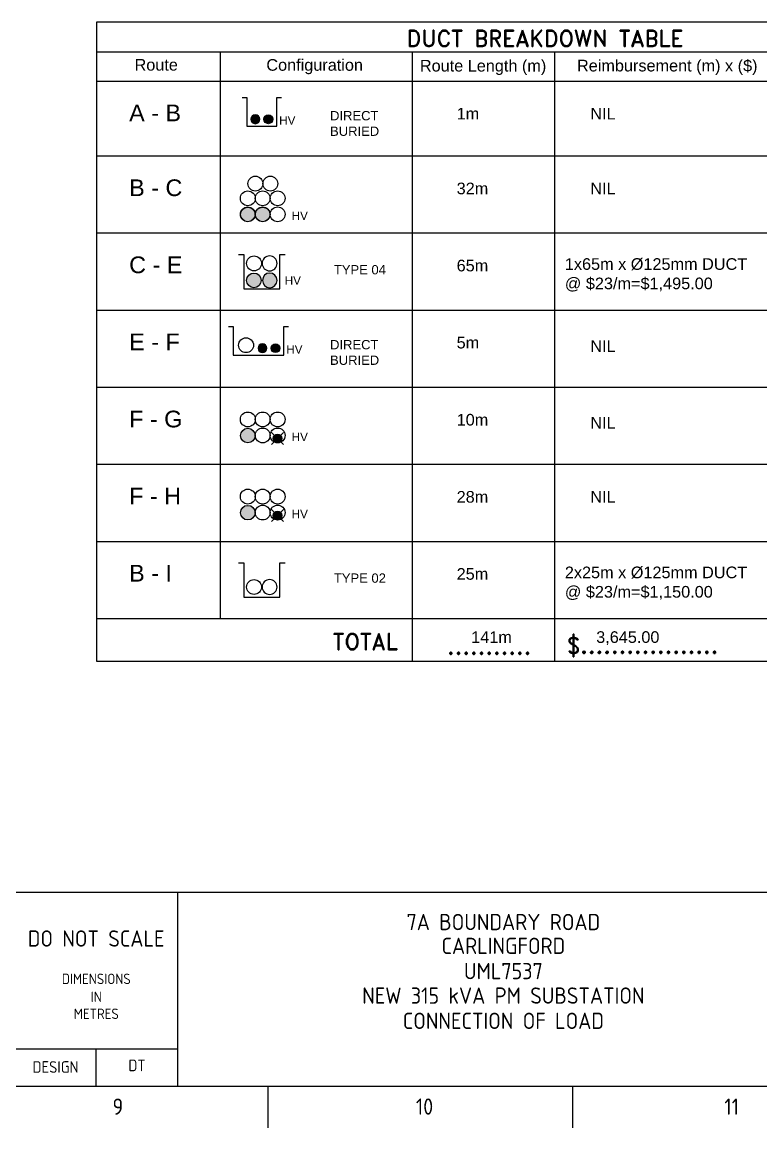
# Paper-space layout 'EE-2' of a CAD drawing. Header units: metres, sheet in millimetres. Extents: x 21 to 854, y -3 to 583.
# Drawn here: x 580.9 to 739.7, y -3 to 234.6 of the extents above; entities that cross this region are included whole.
import ezdxf
from ezdxf.enums import TextEntityAlignment as Align

# ---------------------------------------------------------------- set-up
doc = ezdxf.new("R2010")
doc.units = ezdxf.units.M
doc.layers.get('0').update_dxf_attribs({"color": 6})
for name, color, linetype in [('Duct_SP_EXT', 7, 'Continuous'), ('Duct_SP_NEW', 2, 'Continuous'), ('NOTE 1TO2000_new', 7, 'Continuous'), ('Notes', 7, 'Continuous'), ('SupportsUG_SP_EXT', 7, 'Continuous')]:
    doc.layers.add(name, color=color, linetype=linetype)
doc.styles.add('Elec', font='romand__.ttf')
doc.styles.add('iecISOCP', font='isocp.shx')
doc.styles.get("Standard").update_dxf_attribs({"font": 'arial.ttf'})

# ---------------------------------------------------------------- blocks, each defined once
blk = doc.blocks.new('A1_FRAME_TITLE')
at = {"layer": 'Notes', "color": 3}
for p, q in [((614.37, 5.97), (614.37, 47.62)), ((579.37, 13.97), (614.37, 13.97))]:
    blk.add_line(p, q, dxfattribs=at)
at = {"layer": 'Notes', "color": 7}
blk.add_line((596.87, 5.97), (596.87, 13.97), dxfattribs=at)
at = {"layer": 'Notes', "linetype": 'Continuous'}
for p, q in [((633.72, 5.97), (633.72, -3.03)), ((699.23, 5.97), (699.23, -3.03))]:
    blk.add_line(p, q, dxfattribs=at)
at = {"layer": 'Notes', "color": 3, "linetype": 'Continuous', "flags": 128}
for points in [[(123.8, 47.62), (844.88, 47.62)], [(29.52, 5.97), (844.88, 5.97)]]:
    blk.add_lwpolyline(points, dxfattribs=at)
blk.add_attdef('DRAFT_NUM', (50.42, 23.29), '', height=2.5, rotation=90)
at = {"layer": 'Notes', "color": 7, "style": 'iecISOCP'}
for s, height, p in [('DIMENSIONS', 2.24, (596.87, 27.88)), ('IN', 2.24, (596.87, 24.04)), ('METRES', 2.24, (596.87, 20.38)), ('DESIGN', 2.5, (588.12, 8.81))]:
    blk.add_text(s, height=height, dxfattribs=at).set_placement(p, align=Align.CENTER)
for s, p in [('9', (600.35, -0.22)), ('10', (665.57, -0.2)), ('11', (731.88, -0.22))]:
    blk.add_text(s, height=3.5, dxfattribs=at).set_placement(p)
at = {"layer": 'Notes', "insert": (596.84, 37.67), "char_height": 3.5, "width": 29.1, "attachment_point": 5, "style": 'iecISOCP'}
blk.add_mtext('DO NOT SCALE', dxfattribs=at)
at = {"layer": 'Notes', "color": 7, "style": 'iecISOCP', "flags": 8}
blk.add_attdef('VERSION_NO', text='', height=2.5, rotation=90, dxfattribs=at).set_placement((302.04, 43.81), align=Align.MIDDLE_CENTER)
at = {"layer": 'Notes', "color": 7, "style": 'iecISOCP'}
for tag, p in [('CAP_NO', (513.19, 43.46)), ('IE_NUM', (513.05, 37.81)), ('REF_No_1', (335.24, 32.31)), ('REF_1', (362.52, 32.31)), ('GEN_WO', (441.71, 31.76)), ('HV_SWITCH', (513.46, 32.16)), ('REF_No_2', (335.24, 26.31)), ('REF_2', (362.52, 26.31)), ('OH_WO', (441.71, 25.81)), ('UBD_REF', (513.05, 25.83)), ('REF_No_3', (335.24, 20.31)), ('REF_3', (362.52, 20.31)), ('UG_WO', (441.71, 20.05)), ('GIS_MAP_No', (513.05, 20.04)), ('REF_No_4', (335.24, 14.31)), ('REF_4', (362.52, 14.31)), ('HV_OP_DIAG', (513.33, 14.2)), ('SUB_WO', (441.71, 13.81)), ('LGA', (512.95, 7.78))]:
    blk.add_attdef(tag, p, '', height=2.5, dxfattribs=at)
at = {"layer": 'Notes', "style": 'iecISOCP'}
for tag, p in [('T1', (684.37, 39.47)), ('T2', (684.37, 34.35)), ('T3', (684.37, 28.92)), ('T4', (684.37, 23.66)), ('T5', (684.37, 18.23)), ('T6', (684.37, 12.97))]:
    blk.add_attdef(tag, text='', height=3.5, dxfattribs=at).set_placement(p, align=Align.CENTER)
at = {"layer": 'Notes', "color": 7, "style": 'iecISOCP'}
for tag, p in [('scale', (567.76, 33.27)), ('DRAWN', (567.76, 24.93)), ('DATE', (567.76, 16.88)), ('CHD', (567.76, 8.37)), ('DESIGN', (605.62, 9.15))]:
    blk.add_attdef(tag, text='', height=2.5, dxfattribs=at).set_placement(p, align=Align.CENTER)
at = {"layer": 'Notes', "color": 4, "style": 'iecISOCP'}
blk.add_attdef('NUM', text='', height=7, dxfattribs=at).set_placement((812.88, 20.12), align=Align.MIDDLE_CENTER)
at = {"layer": 'Notes', "color": 1, "style": 'iecISOCP'}
blk.add_attdef('REV', text='', height=5, dxfattribs=at).set_placement((840.57, 17.1), align=Align.CENTER)
at = {"layer": 'Notes', "color": 7, "style": 'iecISOCP'}
for tag, p in [('NS', (811.23, 8.12)), ('SHTS', (825.93, 8.12))]:
    blk.add_attdef(tag, text='', height=2.5, dxfattribs=at).set_placement(p, align=Align.MIDDLE)
at = {"layer": 'Notes', "style": 'iecISOCP'}
blk.add_attdef('ExportID', (29.6, 2.39), '', height=2.5, dxfattribs=at)
at = {"layer": 'Notes', "style": 'iecISOCP', "flags": 1}
for tag, p in [('ProjectType', (17.54, -26.8)), ('ProjectNumber', (26.92, -26.82)), ('DrawingNumber', (38.88, -26.8)), ('ProjectDescription', (50.93, -26.83)), ('ExportDate', (63.65, -26.79)), ('ExportUserName', (72.52, -26.8)), ('DesignerCompanyName', (84.85, -26.79)), ('ExportAreaOfInterest', (100.46, -26.81)), ('GIS_SUCCESS', (115.36, -26.78)), ('CAD_SUCCESS', (125.15, -26.78)), ('DEPOTCODE', (135.47, -26.88)), ('ExportCategories', (143.45, -26.8)), ('Comments', (157.75, -26.88))]:
    blk.add_attdef(tag, p, '', height=1, dxfattribs=at)
blk = doc.blocks.new('CABLE_LARGE_EXT')
h = blk.add_hatch(color=256)
edge = h.paths.add_edge_path()
edge.add_arc((0, 0.55), 0.55, 0, 360)
blk.add_circle((0, 0.55), 0.55)
at = {"flags": 1}
blk.add_attdef('Z', (0, 0), '', height=0.2, dxfattribs=at)
at = {"flags": 9}
for tag, p in [('COND_CODE', (0, 0)), ('XSECT_SIZE', (0, -0.6)), ('STATE', (0, -0.4)), ('FB_REFERENCE', (0, -0.2)), ('NOTES', (0, -0.8))]:
    blk.add_attdef(tag, text='', height=0.2, dxfattribs=at).set_placement(p, align=Align.MIDDLE_LEFT)
blk = doc.blocks.new('DUCT_NEW')
blk.add_circle((0, 0.8), 0.8)
at = {"flags": 1}
blk.add_attdef('Z', (0, 0), '', height=0.2, dxfattribs=at)
at = {"flags": 9}
for tag, p in [('DUCT_CODE', (0, 0)), ('XSECT_TYPE', (0, -0.2)), ('STATE', (0, -0.6)), ('OWNED_BY', (0, -1.02)), ('OPERATED_BY', (0, -1.23)), ('FB_REFERENCE', (0, -0.4)), ('NOTES', (0, -0.8)), ('MAINTAINED_BY', (0, -1.42))]:
    blk.add_attdef(tag, text='', height=0.2, dxfattribs=at).set_placement(p, align=Align.MIDDLE_LEFT)
blk = doc.blocks.new('DUCT_50_NEW')
blk.add_circle((0, 0.4), 0.4)
at = {"flags": 1}
blk.add_attdef('Z', (0, 0), '', height=0.2, dxfattribs=at)
at = {"flags": 9}
for tag, p in [('DUCT_CODE', (0, 0)), ('XSECT_TYPE', (0, -0.2)), ('STATE', (0, -0.6)), ('OWNED_BY', (0, -1.01)), ('FB_REFERENCE', (0, -0.4)), ('NOTES', (0, -0.8)), ('OPERATED_BY', (0, -1.21)), ('MAINTAINED_BY', (0, -1.42))]:
    blk.add_attdef(tag, text='', height=0.2, dxfattribs=at).set_placement(p, align=Align.MIDDLE_LEFT)

psp = doc.layouts.new('EE-2')

# ---------------------------------------------------------------- linework, layer by layer
at = {"layer": 'Duct_SP_EXT'}
for p, q in [((637.12435, 146.4165), (634.55549, 143.84764)), ((634.55549, 146.4165), (637.12435, 143.84764)), ((637.12435, 129.84715), (634.55549, 127.27829)), ((634.55549, 129.84715), (637.12435, 127.27829))]:
    psp.add_line(p, q, dxfattribs=at)
at = {"layer": 'Duct_SP_NEW', "flags": 128}
for points in [[(628.2541, 218.39923), (629.2541, 218.39923), (629.2541, 212.24799), (635.6541, 212.24799), (635.6541, 218.39923), (636.6541, 218.39923)], [(627.4141, 184.67943), (628.6141, 184.67943), (628.6141, 177.29794), (636.2941, 177.29794), (636.2941, 184.67943), (637.4941, 184.67943)], [(625.32143, 169.18338), (626.32143, 169.18338), (626.32143, 163.03213), (637.17649, 163.03213), (637.17649, 169.18338), (638.17649, 169.18338)], [(627.4141, 118.40203), (628.6141, 118.40203), (628.6141, 111.02054), (636.2941, 111.02054), (636.2941, 118.40203), (637.4941, 118.40203)]]:
    psp.add_lwpolyline(points, dxfattribs=at)
at = {"layer": 'Notes'}
for p, q in [((596.90253, 234.63064), (596.90253, 97.25197)), ((818.93021, 234.63064), (596.90253, 234.63064)), ((623.49871, 228.27051), (623.49871, 106.46731)), ((664.76558, 228.27051), (664.76558, 97.25197)), ((695.36691, 228.27051), (695.36691, 97.25197)), ((596.90253, 205.88342), (818.93021, 205.88342)), ((596.90253, 189.31407), (818.93021, 189.31407)), ((596.90253, 172.74472), (818.93021, 172.74472)), ((596.90253, 156.17536), (818.93021, 156.17536)), ((596.90253, 139.60601), (818.93021, 139.60601)), ((596.90253, 123.03666), (818.93021, 123.03666)), ((596.90253, 106.46731), (818.93021, 106.46731)), ((596.90253, 97.25197), (818.93021, 97.25197))]:
    psp.add_line(p, q, dxfattribs=at)
for points in [[(596.90253, 228.27051), (818.93021, 228.27051)], [(596.90253, 221.96057), (818.93021, 221.96057)]]:
    psp.add_lwpolyline(points, dxfattribs=at)

# ---------------------------------------------------------------- block references
at = {"layer": 'Duct_SP_EXT'}
for name, p, xscale, yscale, zscale in [('DUCT_NEW', (631.07731, 198.32236), 2, 2, 2), ('DUCT_NEW', (634.27451, 198.32236), 2, 2, 2), ('DUCT_NEW', (629.44552, 195.15835), 2, 2, 2), ('DUCT_NEW', (632.64272, 195.15835), 2, 2, 2), ('DUCT_NEW', (635.83992, 195.15835), 2, 2, 2), ('DUCT_NEW', (629.44552, 191.72257), 2, 2, 2), ('DUCT_NEW', (632.64272, 191.72257), 2, 2, 2), ('DUCT_NEW', (635.83992, 191.72257), 2, 2, 2), ('CABLE_LARGE_EXT', (629.44552, 191.72257), 2.85, 2.85, 2.85), ('CABLE_LARGE_EXT', (632.64272, 191.72257), 2.85, 2.85, 2.85), ('DUCT_NEW', (629.06205, 163.58879), 2, 2, 2), ('DUCT_NEW', (629.44552, 147.62908), 2, 2, 2), ('DUCT_NEW', (632.64272, 147.62908), 2, 2, 2), ('DUCT_NEW', (635.83992, 147.62908), 2, 2, 2), ('DUCT_NEW', (632.64272, 144.1933), 2, 2, 2), ('DUCT_NEW', (635.83992, 144.1933), 2, 2, 2), ('CABLE_LARGE_EXT', (629.44552, 144.19331), 2.85, 2.85, 2.85), ('CABLE_LARGE_EXT', (635.83992, 144.19158), 1.71, 1.71, 1.71), ('DUCT_50_NEW', (635.83992, 144.1933), 2.346917274417533, 2.346917274417533, 2.346917274417533), ('DUCT_NEW', (629.44552, 131.05973), 2, 2, 2), ('DUCT_NEW', (632.64272, 131.05973), 2, 2, 2), ('DUCT_NEW', (635.83992, 131.05973), 2, 2, 2), ('CABLE_LARGE_EXT', (629.44552, 127.62395), 2.85, 2.85, 2.85), ('DUCT_NEW', (632.64272, 127.62395), 2, 2, 2), ('DUCT_NEW', (635.83992, 127.62395), 2, 2, 2), ('CABLE_LARGE_EXT', (635.83992, 127.62223), 1.71, 1.71, 1.71), ('DUCT_50_NEW', (635.83992, 127.62395), 2.346917274417533, 2.346917274417533, 2.346917274417533)]:
    psp.add_blockref(name, p, dxfattribs=dict(at, xscale=xscale, yscale=yscale, zscale=zscale))
at = {"layer": 'Duct_SP_NEW'}
for name, p, xscale, yscale, zscale in [('CABLE_LARGE_EXT', (631.05188, 212.80465), -1.71, 1.71, 1.71), ('CABLE_LARGE_EXT', (633.85632, 212.80465), 1.71, 1.71, 1.71), ('DUCT_NEW', (630.7893, 181.16948), 2, 2, 2), ('DUCT_NEW', (634.1189, 181.16948), -2, 2, 2), ('CABLE_LARGE_EXT', (630.74408, 177.55421), 2.85, 2.85, 2.85), ('CABLE_LARGE_EXT', (634.16412, 177.55421), -2.85, 2.85, 2.85), ('CABLE_LARGE_EXT', (632.57427, 163.58879), -1.71, 1.71, 1.71), ('CABLE_LARGE_EXT', (635.37871, 163.58879), 1.71, 1.71, 1.71), ('DUCT_NEW', (630.7893, 111.61479), 2, 2, 2), ('DUCT_NEW', (634.1189, 111.61479), -2, 2, 2)]:
    psp.add_blockref(name, p, dxfattribs=dict(at, xscale=xscale, yscale=yscale, zscale=zscale))
at = {"layer": 'SupportsUG_SP_EXT'}
ref = psp.add_blockref('A1_FRAME_TITLE', (0, 0), dxfattribs=at)
ref.add_attrib('T1', '7A BOUNDARY ROAD', dxfattribs={"layer": 'Notes', "height": 3.5, "style": 'iecISOCP'}).set_placement((684.37352, 39.46538), align=Align.CENTER)
ref.add_attrib('T2', 'CARLINGFORD', dxfattribs={"layer": 'Notes', "height": 3.5, "style": 'iecISOCP'}).set_placement((684.37352, 34.34626), align=Align.CENTER)
ref.add_attrib('T3', 'UML7537', dxfattribs={"layer": 'Notes', "height": 3.5, "style": 'iecISOCP'}).set_placement((684.37352, 28.92), align=Align.CENTER)
ref.add_attrib('T4', 'NEW 315 kVA PM SUBSTATION', dxfattribs={"layer": 'Notes', "height": 3.5, "style": 'iecISOCP'}).set_placement((684.37352, 23.65749), align=Align.CENTER)
ref.add_attrib('T5', 'CONNECTION OF LOAD', dxfattribs={"layer": 'Notes', "height": 3.5, "style": 'iecISOCP'}).set_placement((684.37352, 18.23122), align=Align.CENTER)
ref.add_attrib('DESIGN', 'DT', dxfattribs={"layer": 'Notes', "color": 7, "height": 2.5, "style": 'iecISOCP'}).set_placement((605.61662, 9.15451), align=Align.CENTER)

# ---------------------------------------------------------------- texts
at = {"layer": 'Duct_SP_NEW', "char_height": 1.8, "width": 48, "attachment_point": 6}
for insert in [(639.67353, 213.50947), (642.35534, 193.01172), (640.86107, 179.09433), (641.19591, 164.29361), (642.35534, 145.48246), (642.35534, 128.91311)]:
    psp.add_mtext('HV', dxfattribs=dict(at, insert=insert))
at = {"layer": 'NOTE 1TO2000_new', "lineweight": -3, "char_height": 2, "width": 528.093104, "attachment_point": 1}
for s, insert in [('DIRECT \\PBURIED', (647.12521, 215.51993)), ('TYPE 04', (647.94499, 182.41084)), ('DIRECT \\PBURIED', (647.12521, 166.30407)), ('TYPE 02', (647.94499, 116.13344))]:
    psp.add_mtext(s, dxfattribs=dict(at, insert=insert))
at = {"layer": 'Notes', "style": 'Elec'}
for s, p in [('DUCT BREAKDOWN TABLE', (693.34986, 231.13064)), ('TOTAL', (654.66231, 101.48568)), ('...........', (681.32921, 100.471))]:
    psp.add_text(s, height=3.5, dxfattribs=at).set_placement(p, align=Align.MIDDLE_CENTER)
psp.add_text('$..................', height=3.5, dxfattribs=at).set_placement((698.03809, 98.90263))
at = {"layer": 'Notes', "attachment_point": 1}
for s, insert, char_height, width in [('{\\C7;Route}', (605.09142, 226.70931), 2.5, 21.3006789), ('{\\C7;Configuration}', (633.42686, 226.67744), 2.5, 31.8297085), ('{\\C7;Route Length (m)}', (666.43191, 226.51412), 2.5, 28.8336752), ('{\\C7;Reimbursement (m) x ($)}', (700.20642, 226.53197), 2.5, 38.7746385), ('{\\C7;A - B}', (603.93488, 216.90574), 3.5911398, 22.3450841), ('{\\C7;1m}', (674.33418, 216.20735), 2.5, 28.8336752), ('{\\C7;NIL}', (703.07279, 216.20735), 2.5, 28.8336752), ('{\\C7;B - C}', (603.93488, 200.82858), 3.5911398, 22.3450841), ('{\\C7;32m}', (674.33418, 200.1302), 2.5, 28.8336752), ('{\\C7;NIL}', (703.07279, 200.1302), 2.5, 28.8336752), ('{\\C7;C - E}', (603.93488, 184.25923), 3.5911398, 22.3450841), ('{\\C7;65m}', (674.33418, 183.56085), 2.5, 28.8336752), ('{\\C7;1x65m x Ø125mm DUCT @ $23/m=$1,495.00}', (697.5973, 183.88715), 2.5, 41.552974), ('{\\C7;E - F}', (603.93488, 167.68988), 3.5911398, 22.3450841), ('{\\C7;5m}', (674.33418, 166.9915), 2.5, 28.8336752), ('{\\C7;NIL}', (703.07279, 166.25237), 2.5, 28.8336752), ('{\\C7;F - G}', (603.93488, 151.12053), 3.5911398, 22.3450841), ('{\\C7;10m}', (674.33418, 150.42215), 2.5, 28.8336752), ('{\\C7;NIL}', (703.07279, 149.75049), 2.5, 28.8336752), ('{\\C7;F - H}', (603.93488, 134.55118), 3.5911398, 22.3450841), ('{\\C7;28m}', (674.33418, 133.85279), 2.5, 28.8336752), ('{\\C7;NIL}', (703.07279, 133.85279), 2.5, 28.8336752), ('{\\C7;B - I}', (603.93488, 117.98183), 3.5911398, 22.3450841), ('{\\C7;25m}', (674.33418, 117.28344), 2.5, 28.8336752), ('{\\C7;2x25m x Ø125mm DUCT @ $23/m=$1,150.00}', (697.5973, 117.60975), 2.5, 41.552974), ('{\\C7;141m}', (677.46868, 103.709), 2.5, 28.8336752), ('{\\C7;3,645.00}', (704.33051, 103.709), 2.5, 28.8336752)]:
    psp.add_mtext(s, dxfattribs=dict(at, insert=insert, char_height=char_height, width=width))

doc.saveas('drawing.dxf')
